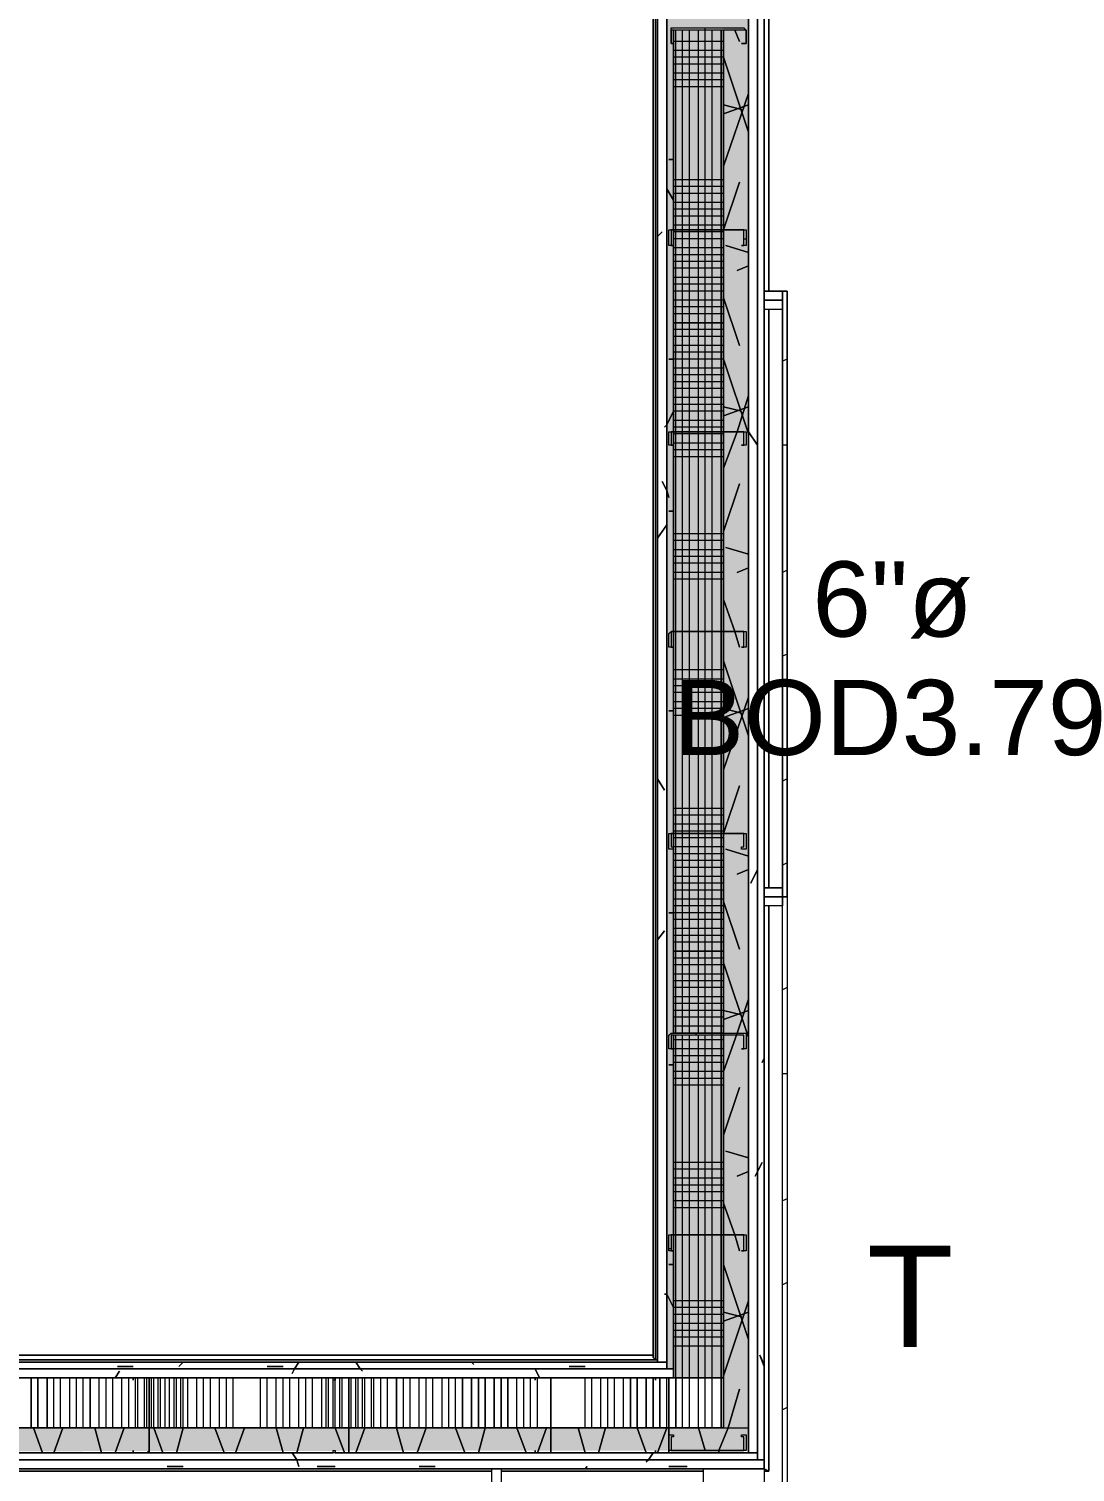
# Model space of a CAD drawing. Header units: metres. Extents: x -2 to 237, y -8 to 52.
# Drawn here: x 18.654 to 20.768, y 17.239 to 20.156 of the extents above; entities that cross this region are included whole.
import ezdxf

# ---------------------------------------------------------------- set-up
doc = ezdxf.new("R2010")
doc.units = ezdxf.units.M
doc.layers.add('PDF2_Geometry', color=7, linetype='Continuous', lineweight=0, true_color=0xaaaaaa)
doc.layers.add('PDF2_Solid Fills', color=7, linetype='Continuous', lineweight=0, true_color=0xffffff)
doc.layers.add('PDF2_Text', color=7, linetype='Continuous', lineweight=0)
doc.styles.add('PDF Helvetica', font='')
doc.styles.get('PDF Helvetica').set_extended_font_data('Helvetica')

msp = doc.modelspace()

# ---------------------------------------------------------------- hatches: boundary and pattern name
at = {"layer": 'PDF2_Solid Fills', "lineweight": 0, "transparency": 33554559}
for points in [[(20.0985, 21.5525), (20.0572, 21.5479), (20.0572, 20.5664), (20.0939, 20.5664), (20.0893, 20.4931), (20.0893, 20.5573), (20.0572, 20.5573), (20.0572, 17.3286), (20.1076, 17.3286), (20.1076, 21.8002), (20.0572, 21.8002), (20.0572, 21.6534), (20.0618, 21.6534), (20.0618, 21.5571), (20.0893, 21.5571), (20.0893, 21.6259), (20.0939, 21.6259), (20.0939, 21.5525)], [(20.0985, 21.5525), (20.0572, 21.5479), (20.0572, 20.5664), (20.0939, 20.5664), (20.0893, 20.4931), (20.0893, 20.5573), (20.0572, 20.5573), (20.0572, 17.3286), (20.1076, 17.3286), (20.1076, 21.8002), (20.0572, 21.8002), (20.0572, 21.5571), (20.0893, 21.5571), (20.0893, 21.6259), (20.0939, 21.6259), (20.0939, 21.5525)], [(19.9471, 21.6625), (19.9471, 21.6809), (19.9425, 21.6809), (19.9425, 17.4478), (19.9563, 17.4478), (19.9563, 21.6809), (19.9517, 21.6809)], [(19.3004, 17.2827), (20.1076, 17.2827), (20.1076, 17.3285), (16.1405, 17.3285), (16.1405, 17.2781)], [(19.6766, 17.2827), (20.1076, 17.2827), (20.1076, 17.3285), (16.1405, 17.3285), (16.1405, 17.2781)]]:
    msp.add_hatch(color=256, dxfattribs=at).paths.add_polyline_path(points)
h = msp.add_hatch(color=256, dxfattribs=at)
h.paths.add_polyline_path([(20.0572, 21.5571), (20.0572, 21.6947), (19.9563, 21.6947), (19.9563, 20.5802), (20.0572, 20.5802), (20.0572, 21.5479), (19.9609, 21.5525), (20.0205, 21.5571)])
h.paths.add_polyline_path([(20.0572, 18.122), (19.9563, 18.122), (19.9563, 17.4295), (20.0572, 17.4295)])
h.paths.add_polyline_path([(20.0572, 20.1537), (19.9563, 20.1537), (19.9563, 18.1266), (20.0572, 18.1266)])
h.paths.add_polyline_path([(20.0572, 20.5756), (19.9563, 20.5756), (19.9563, 20.1583), (20.0572, 20.1583), (20.0572, 20.5573), (20.0251, 20.5573), (20.0251, 20.5664), (20.0572, 20.5664)])
h = msp.add_hatch(color=256, dxfattribs=at)
h.paths.add_polyline_path([(20.0572, 21.5571), (20.0572, 21.6947), (19.9563, 21.6947), (19.9563, 20.5802), (20.0572, 20.5802), (20.0572, 21.5525), (20.0205, 21.5571)])
h.paths.add_polyline_path([(20.0572, 18.122), (19.9563, 18.122), (19.9563, 17.4295), (20.0572, 17.4295)])
h.paths.add_polyline_path([(20.0572, 20.1537), (19.9563, 20.1537), (19.9563, 18.1266), (20.0572, 18.1266)])
h.paths.add_polyline_path([(20.0572, 20.5756), (19.9563, 20.5756), (19.9563, 20.1583), (20.0572, 20.1583), (20.0572, 20.5573), (20.0251, 20.5573), (20.0251, 20.5664), (20.0572, 20.5664)])

# ---------------------------------------------------------------- linework, layer by layer
at = {"layer": 'PDF2_Geometry', "lineweight": 0}
for points in [[(16.1084, 17.4616), (16.1084, 17.246), (20.1397, 17.246), (20.1397, 17.4616), (20.1397, 21.6625), (20.1397, 21.8782), (16.1084, 21.8782), (16.1084, 21.6625)], [(20.1259, 17.2643), (20.1259, 17.2781), (20.1259, 17.4616), (20.1259, 21.6625), (20.1259, 21.846), (20.1259, 21.8644), (16.1222, 21.8644), (16.1222, 21.846), (16.1222, 21.6625), (16.1222, 17.4616), (16.1222, 17.2781), (16.1222, 17.2643)], [(20.1397, 17.2643), (20.1397, 21.8644), (20.1259, 21.8644), (20.1259, 17.2643)], [(20.1259, 17.2781), (20.1259, 21.846), (20.1076, 21.846), (20.1076, 17.2781)], [(19.9425, 17.4478), (19.9425, 17.4616), (19.9425, 21.6625), (19.9425, 21.6809), (16.3056, 21.6809), (16.3056, 21.6625), (16.3056, 17.4616), (16.3056, 17.4478)], [(16.324, 21.6625), (19.9242, 21.6625), (19.9242, 17.4616), (16.324, 17.4616)], [(16.3286, 17.4662), (19.9196, 17.4662), (16.3286, 17.4662), (16.3286, 21.6625)], [(19.9242, 21.6625), (19.9242, 17.4616), (19.9425, 17.4616), (19.9425, 21.6625)], [(20.1397, 20.5756), (20.1397, 19.6262), (20.1765, 19.6262), (20.1765, 19.6079), (20.1765, 19.6262), (20.1397, 19.6262), (20.1397, 20.5756), (20.1489, 20.5756), (20.1489, 19.6262), (20.1489, 20.5756)], [(19.9517, 20.1537), (19.9517, 20.1583), (20.0985, 20.1583), (20.1031, 20.1537), (20.1031, 20.1262), (20.0939, 20.1262), (20.1031, 20.1262), (20.1031, 20.1537), (20.0985, 20.1537), (19.9517, 20.1537), (19.9517, 20.1262)], [(20.0526, 20.1537), (20.0526, 19.7501), (20.0526, 19.3419), (20.0526, 18.9383), (20.0526, 18.5301), (20.0526, 18.1266), (20.0526, 17.7184), (20.0526, 17.4294), (20.0526, 17.7184), (20.0526, 18.1266), (20.0526, 18.5301), (20.0526, 18.9383), (20.0526, 19.3419), (20.0526, 19.7501)], [(19.9563, 20.1262), (19.9517, 20.1262)], [(19.9471, 19.7501), (19.9517, 19.7501), (20.0985, 19.7501), (20.1031, 19.7501), (20.1031, 19.718), (20.0939, 19.718), (20.0985, 19.718), (20.0985, 19.7501), (19.9517, 19.7501), (19.9517, 19.718), (19.9563, 19.718), (19.9471, 19.718)], [(20.1489, 18.4201), (20.1489, 19.5896)], [(19.9563, 19.5621), (20.0572, 19.5621)], [(19.9471, 19.3419), (19.9517, 19.3419), (20.0985, 19.3419), (20.1031, 19.3419), (20.1031, 19.3144), (20.0939, 19.3144), (20.0985, 19.3144), (20.0985, 19.3419), (19.9517, 19.3419), (19.9517, 19.3144), (19.9563, 19.3144), (19.9471, 19.3144)], [(19.9471, 18.9337), (19.9517, 18.9383), (20.0985, 18.9383), (20.1031, 18.9383), (20.1031, 18.9337), (20.1031, 18.9062), (20.0939, 18.9062), (20.0985, 18.9062), (20.0985, 18.9337), (20.0985, 18.9383), (19.9517, 18.9383), (19.9517, 18.9337), (19.9517, 18.9062), (19.9563, 18.9062), (19.9471, 18.9062)], [(19.9471, 18.5301), (19.9517, 18.5301), (20.0985, 18.5301), (20.1031, 18.5301), (20.1031, 18.4981), (20.0939, 18.4981), (20.0939, 18.5026), (20.0985, 18.5026), (20.0985, 18.5301), (19.9517, 18.5301), (19.9517, 18.5026), (19.9563, 18.5026), (19.9563, 18.4981), (19.9471, 18.4981)], [(20.1856, 17.191), (20.1765, 17.191), (20.1765, 18.4018), (20.1856, 18.4018)], [(19.9563, 18.2917), (20.0572, 18.2917)], [(19.9471, 18.122), (19.9517, 18.1266), (20.0985, 18.1266), (20.1031, 18.1266), (20.1031, 18.122), (20.1031, 18.0944), (20.0939, 18.0944), (20.0985, 18.0944), (20.0985, 18.122), (19.9517, 18.122), (19.9517, 18.0944), (19.9563, 18.0944), (19.9471, 18.0944)], [(19.9471, 17.7184), (19.9517, 17.7184), (20.0985, 17.7184), (20.1031, 17.7184), (20.1031, 17.6863), (20.0939, 17.6863), (20.0985, 17.6863), (20.0985, 17.7184), (19.9517, 17.7184), (19.9517, 17.6863), (19.9563, 17.6863), (19.9471, 17.6863)], [(16.2919, 17.4294), (19.9563, 17.4294), (19.9563, 17.4478), (16.2919, 17.4478)], [(19.9425, 17.4616), (16.3056, 17.4616), (16.3056, 17.4478), (19.9425, 17.4478)], [(16.3423, 17.4616), (19.8875, 17.4616)], [(18.6584, 17.4294), (18.6584, 17.3285)], [(18.6721, 17.4294), (18.6721, 17.3285)], [(18.6905, 17.4294), (18.6905, 17.3285)], [(18.7776, 17.4294), (18.7776, 17.3285)], [(18.8648, 17.4248), (18.8648, 17.4294)], [(18.8923, 17.4294), (18.8969, 17.4294), (18.8969, 17.2827), (18.8969, 17.2781), (18.8923, 17.2781), (18.8648, 17.2781), (18.8648, 17.2827), (18.8648, 17.2781), (18.8923, 17.2781), (18.8969, 17.2827), (18.8969, 17.4294), (18.8923, 17.4294), (18.8648, 17.4294)], [(19.3004, 17.4294), (19.3004, 17.2827), (19.3004, 17.2781), (19.2683, 17.2781), (19.2683, 17.2827), (19.2729, 17.2827), (19.2729, 17.2781), (19.3004, 17.2781), (19.3004, 17.2827), (19.3004, 17.4294), (19.2729, 17.4294), (19.2729, 17.4248), (19.2683, 17.4248), (19.2683, 17.4294)], [(19.3968, 17.4294), (19.3968, 17.3285)], [(19.5298, 17.4294), (19.5298, 17.3285)], [(19.5481, 17.4294), (19.5481, 17.3285)], [(19.5619, 17.4294), (19.5619, 17.3285)], [(19.5756, 17.4294), (19.5756, 17.3285)], [(19.594, 17.4294), (19.594, 17.3285)], [(19.6077, 17.4294), (19.6077, 17.3285)], [(19.6215, 17.4294), (19.6215, 17.3285)], [(19.6766, 17.4248), (19.6766, 17.4294)], [(19.704, 17.4294), (19.7086, 17.4294), (19.7086, 17.2827), (19.7086, 17.2781), (19.704, 17.2781), (19.6766, 17.2781), (19.6766, 17.2827), (19.6766, 17.2781), (19.704, 17.2781), (19.7086, 17.2781), (19.7086, 17.2827), (19.7086, 17.4294), (19.704, 17.4294), (19.6766, 17.4294)], [(19.8691, 17.4294), (19.8691, 17.3285)], [(19.8829, 17.4294), (19.8829, 17.3285)], [(19.9013, 17.4294), (19.9013, 17.3285)], [(19.9151, 17.4294), (19.9151, 17.3285)], [(19.9196, 17.4248), (19.9196, 17.4294)], [(19.9471, 17.4294), (19.9471, 17.2827), (19.9471, 17.2781), (19.9196, 17.2781), (19.9196, 17.2827), (19.9196, 17.2781), (19.9471, 17.2781), (19.9471, 17.2827), (19.9471, 17.4294), (19.9196, 17.4294)], [(19.9288, 17.4294), (19.9288, 17.3285)], [(19.9609, 17.4294), (19.9609, 17.3285)], [(20.0526, 17.4294), (20.0526, 17.3285)], [(20.1031, 17.2827), (20.0985, 17.2827), (19.9517, 17.2827), (19.9471, 17.2827), (19.9471, 17.3148), (19.9563, 17.3148), (19.9563, 17.3102), (19.9517, 17.3102), (19.9517, 17.2827), (20.0985, 17.2827), (20.0985, 17.3102), (20.0939, 17.3102), (20.0939, 17.3148), (20.1031, 17.3148)], [(18.4887, 17.2781), (18.8648, 17.2781)], [(18.8923, 17.2781), (19.2683, 17.2781)], [(19.3004, 17.2781), (19.6766, 17.2781)], [(19.704, 17.2781), (19.9196, 17.2781)], [(16.1084, 17.246), (20.1397, 17.246), (20.1397, 17.2643), (16.1084, 17.2643)], [(16.6496, 17.2414), (19.5894, 17.2414)], [(19.5894, 13.4807), (19.5894, 17.246), (19.6077, 17.246), (19.6077, 13.4807)], [(19.6077, 17.2414), (20.0159, 17.2414)]]:
    msp.add_lwpolyline(points, close=True, dxfattribs=at)
for points in [[(20.1397, 17.246), (20.1397, 21.8782), (20.1397, 17.246)], [(16.1222, 17.2643), (20.1259, 17.2643), (20.1259, 17.2781), (19.9471, 17.2781), (20.1076, 17.2781), (20.1076, 17.3285), (20.1076, 17.4616), (20.1076, 21.6625), (20.1076, 21.8002), (20.1076, 21.846), (16.1405, 21.846)], [(20.0572, 20.1537), (20.0572, 19.7501), (20.0572, 19.3419), (20.0572, 18.9383), (20.0572, 18.5301), (20.0572, 18.1266), (20.0572, 17.7184), (20.0572, 17.3285), (20.1076, 17.3285), (20.1076, 21.8002), (20.0572, 21.8002), (20.0572, 21.6534), (20.0572, 21.5571)], [(19.9563, 18.122), (19.9563, 17.7184), (19.9563, 17.4616), (19.9563, 17.4478), (19.9563, 17.4294), (16.2919, 17.4294), (16.2919, 17.4478), (16.2919, 17.4616), (16.2919, 21.6625), (16.2919, 21.6809), (16.2919, 21.6947)], [(19.9425, 21.6809), (19.9425, 17.4478), (19.9563, 17.4478), (19.9563, 17.7184), (19.9563, 18.122), (19.9563, 17.7184), (19.9563, 17.4294), (20.0572, 17.4294), (20.0572, 17.7184), (20.0572, 18.1266), (20.0572, 18.5301), (20.0572, 18.9383), (20.0572, 19.3419), (20.0572, 19.7501), (20.0572, 20.1537), (20.0572, 19.7501), (20.0572, 19.3419), (20.0572, 18.9383), (20.0572, 18.5301), (20.0572, 18.1266), (20.0572, 17.7184), (20.0572, 17.4616), (20.0572, 17.4294), (20.0572, 17.3285), (19.9471, 17.3285), (19.7086, 17.3285), (19.3004, 17.3285), (18.8969, 17.3285), (18.4887, 17.3285)], [(16.324, 17.4616), (19.9242, 17.4616), (16.324, 17.4616), (19.9242, 17.4616), (19.9242, 21.6625), (16.324, 21.6625), (19.9242, 21.6625), (16.324, 21.6625)], [(19.9242, 21.6625), (19.9242, 17.4616), (19.9242, 21.6625)], [(20.1397, 17.4616), (20.1397, 21.6625)], [(19.9151, 20.5756), (19.9151, 17.4753), (19.9151, 17.4708), (19.9196, 17.4662), (19.9242, 17.4662), (19.9242, 17.4616), (19.9242, 20.5756), (19.9242, 17.4662), (16.324, 17.4662), (19.9242, 17.4662), (19.9242, 20.5756)], [(19.9242, 20.5756), (19.9151, 20.5756), (19.9151, 17.4753), (16.3332, 17.4753)], [(16.3332, 17.4753), (19.9151, 17.4753), (19.9151, 20.5756), (19.9151, 17.4753), (19.9151, 17.4708), (19.9196, 17.4662), (19.9242, 17.4662), (19.9242, 17.4616), (19.9242, 20.5756), (19.9242, 17.4616), (19.9242, 17.4662), (19.9196, 17.4662), (19.9151, 17.4708), (19.9151, 17.4753), (16.3332, 17.4753)], [(16.3332, 17.4753), (19.9151, 17.4753), (19.9151, 17.4708), (19.9196, 17.4662), (19.9242, 17.4662), (19.9242, 17.4616), (19.9242, 20.5756)], [(19.9196, 20.5756), (19.9196, 17.4662), (19.9196, 20.5756)], [(20.0572, 18.1266), (19.9563, 18.1266), (19.9563, 18.5301), (19.9563, 18.9383), (19.9563, 19.3419), (19.9563, 19.7501), (19.9563, 20.1537), (19.9563, 19.7501), (19.9563, 19.3419), (19.9563, 18.9383), (19.9563, 18.5301), (19.9563, 18.1266), (19.9563, 18.5301), (19.9563, 18.9383), (19.9563, 19.3419), (19.9563, 19.7501), (19.9563, 20.1537)], [(20.0572, 20.1307), (19.9563, 20.1307)], [(19.9609, 18.1266), (19.9609, 18.5301), (19.9609, 18.9383), (19.9609, 19.3419), (19.9609, 19.7501), (19.9609, 20.1537)], [(19.9746, 18.1266), (19.9746, 18.5301), (19.9746, 18.9383), (19.9746, 19.3419), (19.9746, 19.7501), (19.9746, 20.1537)], [(19.9884, 18.1266), (19.9884, 18.5301), (19.9884, 18.9383), (19.9884, 19.3419), (19.9884, 19.7501), (19.9884, 20.1537)], [(20.0068, 18.1266), (20.0068, 18.5301), (20.0068, 18.9383), (20.0068, 19.3419), (20.0068, 19.7501), (20.0068, 20.1537)], [(20.0205, 18.1266), (20.0205, 18.5301), (20.0205, 18.9383), (20.0205, 19.3419), (20.0205, 19.7501), (20.0205, 20.1537)], [(20.0342, 17.3285), (20.0342, 17.4294), (20.0342, 17.7184), (20.0342, 18.1266), (20.0342, 18.5301), (20.0342, 18.9383), (20.0342, 19.3419), (20.0342, 19.7501), (20.0342, 20.1537)], [(20.0572, 20.1124), (19.9563, 20.1124)], [(20.0572, 20.0987), (19.9563, 20.0987)], [(20.0572, 20.0849), (19.9563, 20.0849)], [(20.0572, 20.0665), (19.9563, 20.0665)], [(20.0572, 20.0528), (19.9563, 20.0528)], [(20.0572, 20.039), (19.9563, 20.039)], [(20.0572, 19.851), (19.9563, 19.851)], [(20.0572, 19.8373), (19.9563, 19.8373)], [(20.0572, 19.8235), (19.9563, 19.8235)], [(20.0572, 19.8051), (19.9563, 19.8051)], [(20.0572, 19.7913), (19.9563, 19.7913)], [(20.0572, 19.7776), (19.9563, 19.7776)], [(20.0572, 19.7593), (19.9563, 19.7593)], [(20.0572, 19.7455), (19.9563, 19.7455)], [(20.0572, 19.7317), (19.9563, 19.7317)], [(20.0572, 19.7134), (19.9563, 19.7134)], [(20.0572, 19.6996), (19.9563, 19.6996)], [(20.0572, 19.6859), (19.9563, 19.6859)], [(20.0572, 19.6722), (19.9563, 19.6722)], [(20.0572, 19.6538), (19.9563, 19.6538)], [(20.0572, 19.64), (19.9563, 19.64)], [(20.0572, 19.6262), (19.9563, 19.6262)], [(20.0572, 19.6079), (19.9563, 19.6079)], [(20.1856, 18.4018), (20.1765, 18.4018), (20.1765, 19.6262), (20.1856, 19.6262), (20.1856, 18.4018), (20.1856, 19.6262), (20.1765, 19.6262), (20.1765, 18.4018), (20.1397, 18.4018), (20.1765, 18.4018), (20.1765, 18.3834), (20.1397, 18.3834), (20.1397, 17.246), (20.1397, 13.4807)], [(20.1397, 19.5896), (20.1397, 18.4201), (20.1765, 18.4201), (20.1765, 18.4018), (20.1765, 18.4201), (20.1397, 18.4201), (20.1397, 19.5896), (20.1765, 19.5896), (20.1765, 19.6079), (20.1397, 19.6079), (20.1765, 19.6079)], [(20.0572, 19.5942), (19.9563, 19.5942)], [(20.0572, 19.5804), (19.9563, 19.5804)], [(20.0572, 19.5483), (19.9563, 19.5483)], [(20.0572, 19.5345), (19.9563, 19.5345)], [(20.0572, 19.5162), (19.9563, 19.5162)], [(20.0572, 19.5025), (19.9563, 19.5025)], [(20.0572, 19.4887), (19.9563, 19.4887)], [(20.1856, 19.4887), (20.1765, 19.4841)], [(20.0572, 19.4703), (19.9563, 19.4703)], [(20.0572, 19.4565), (19.9563, 19.4565)], [(20.0572, 19.4428), (19.9563, 19.4428)], [(20.0572, 19.4291), (19.9563, 19.4291)], [(20.0572, 19.4107), (19.9563, 19.4107)], [(20.0572, 19.397), (19.9563, 19.397)], [(20.0572, 19.3832), (19.9563, 19.3832)], [(20.0572, 19.3648), (19.9563, 19.3648)], [(20.0572, 19.3511), (19.9563, 19.3511)], [(20.0572, 19.3374), (19.9563, 19.3374)], [(20.0572, 19.319), (19.9563, 19.319)], [(20.1856, 19.3144), (20.1765, 19.3144)], [(20.0572, 19.3052), (19.9563, 19.3052)], [(20.0572, 19.2914), (19.9563, 19.2914)], [(20.0572, 19.1355), (19.9563, 19.1355)], [(20.0572, 19.1218), (19.9563, 19.1218)], [(20.0572, 19.1034), (19.9563, 19.1034)], [(20.0572, 19.0897), (19.9563, 19.0897)], [(20.0572, 19.0759), (19.9563, 19.0759)], [(20.0572, 19.0576), (19.9563, 19.0576)], [(20.1856, 19.0622), (20.1765, 19.0576)], [(20.0572, 19.0438), (19.9563, 19.0438)], [(20.1856, 18.8925), (20.1765, 18.8879)], [(20.0572, 18.8603), (19.9563, 18.8603)], [(20.0572, 18.842), (19.9563, 18.842)], [(20.0572, 18.8283), (19.9563, 18.8283)], [(20.0572, 18.8145), (19.9563, 18.8145)], [(20.0572, 18.7961), (19.9563, 18.7961)], [(20.0572, 18.7824), (19.9563, 18.7824)], [(20.0572, 18.7686), (19.9563, 18.7686)], [(20.1856, 18.6402), (20.1765, 18.6356)], [(20.0572, 18.5806), (19.9563, 18.5806)], [(20.0572, 18.5669), (19.9563, 18.5669)], [(20.0572, 18.5485), (19.9563, 18.5485)], [(20.0572, 18.5347), (19.9563, 18.5347)], [(20.0572, 18.5209), (19.9563, 18.5209)], [(20.0572, 18.5026), (19.9563, 18.5026)], [(20.0572, 18.4889), (19.9563, 18.4889)], [(20.0572, 18.4751), (19.9563, 18.4751)], [(20.1856, 18.4705), (20.1765, 18.4659)], [(20.0572, 18.4614), (19.9563, 18.4614)], [(20.0572, 18.443), (19.9563, 18.443)], [(20.0572, 18.4292), (19.9563, 18.4292)], [(20.0572, 18.4155), (19.9563, 18.4155)], [(16.1084, 13.4807), (16.1084, 17.246), (20.1397, 17.246), (20.1489, 17.2414), (20.1397, 17.2414), (20.1489, 17.2414), (20.1489, 18.3834), (20.1489, 17.2414), (20.1397, 17.246), (20.1397, 17.2643), (20.1397, 17.4616), (20.1397, 17.2643)], [(20.0572, 18.3972), (19.9563, 18.3972)], [(20.0572, 18.3834), (19.9563, 18.3834)], [(20.1397, 17.246), (20.1397, 18.3834)], [(20.0572, 18.3696), (19.9563, 18.3696)], [(20.0572, 18.3558), (19.9563, 18.3558)], [(20.0572, 18.3375), (19.9563, 18.3375)], [(20.0572, 18.3238), (19.9563, 18.3238)], [(20.0572, 18.31), (19.9563, 18.31)], [(20.0572, 18.2779), (19.9563, 18.2779)], [(20.0572, 18.2641), (19.9563, 18.2641)], [(20.0572, 18.2458), (19.9563, 18.2458)], [(20.0572, 18.2321), (19.9563, 18.2321)], [(20.0572, 18.2183), (19.9563, 18.2183)], [(20.1856, 18.2183), (20.1765, 18.2137)], [(20.0572, 18.1999), (19.9563, 18.1999)], [(20.0572, 18.1862), (19.9563, 18.1862)], [(20.0572, 18.1724), (19.9563, 18.1724)], [(20.0572, 18.1587), (19.9563, 18.1587)], [(20.0572, 18.1403), (19.9563, 18.1403)], [(19.9609, 17.4294), (19.9609, 17.7184), (19.9609, 18.122)], [(19.9746, 17.3285), (19.9746, 17.4294), (19.9746, 17.7184), (19.9746, 18.122)], [(19.9884, 17.3285), (19.9884, 17.4294), (19.9884, 17.7184), (19.9884, 18.122)], [(20.0068, 17.3285), (20.0068, 17.4294), (20.0068, 17.7184), (20.0068, 18.122)], [(20.0205, 17.3285), (20.0205, 17.4294), (20.0205, 17.7184), (20.0205, 18.122)], [(20.0572, 18.1128), (19.9563, 18.1128)], [(20.0572, 18.0944), (19.9563, 18.0944)], [(20.0572, 18.0807), (19.9563, 18.0807)], [(20.0572, 18.067), (19.9563, 18.067)], [(20.0572, 18.0486), (19.9563, 18.0486)], [(20.0572, 18.0348), (19.9563, 18.0348)], [(20.1856, 18.044), (20.1765, 18.044)], [(20.0572, 18.0211), (19.9563, 18.0211)], [(20.0572, 17.8651), (19.9563, 17.8651)], [(20.0572, 17.8514), (19.9563, 17.8514)], [(20.0572, 17.833), (19.9563, 17.833)], [(20.0572, 17.8193), (19.9563, 17.8193)], [(20.0572, 17.8055), (19.9563, 17.8055)], [(20.0572, 17.7872), (19.9563, 17.7872)], [(20.0572, 17.7734), (19.9563, 17.7734)], [(20.1856, 17.7918), (20.1765, 17.7872)], [(20.1856, 17.6221), (20.1765, 17.6175)], [(20.0572, 17.5854), (19.9563, 17.5854)], [(20.0572, 17.5716), (19.9563, 17.5716)], [(20.0572, 17.5579), (19.9563, 17.5579)], [(20.0572, 17.5395), (19.9563, 17.5395)], [(20.0572, 17.5257), (19.9563, 17.5257)], [(20.0572, 17.512), (19.9563, 17.512)], [(20.0572, 17.4936), (19.9563, 17.4936)], [(19.9242, 17.4616), (16.324, 17.4616), (19.9242, 17.4616)], [(18.0851, 17.3285), (18.4887, 17.3285), (18.8969, 17.3285), (19.3004, 17.3285), (19.7086, 17.3285), (19.9471, 17.3285), (20.0572, 17.3285), (20.0572, 17.4294), (16.191, 17.4294), (16.191, 17.3285), (16.457, 17.3285), (16.8652, 17.3285), (17.2687, 17.3285), (17.6769, 17.3285), (18.0805, 17.3285), (17.6769, 17.3285), (17.2687, 17.3285), (16.8652, 17.3285), (16.457, 17.3285), (16.1405, 17.3285), (16.1405, 17.2781)], [(18.7043, 17.3285), (18.7043, 17.4294)], [(18.718, 17.3285), (18.718, 17.4294)], [(18.7364, 17.3285), (18.7364, 17.4294)], [(18.7501, 17.3285), (18.7501, 17.4294)], [(18.7638, 17.3285), (18.7638, 17.4294)], [(18.796, 17.3285), (18.796, 17.4294)], [(18.8098, 17.3285), (18.8098, 17.4294)], [(18.8235, 17.3285), (18.8235, 17.4294)], [(18.8418, 17.3285), (18.8418, 17.4294)], [(18.8556, 17.3285), (18.8556, 17.4294)], [(18.8693, 17.3285), (18.8693, 17.4294)], [(18.8739, 17.3285), (18.8739, 17.4294)], [(18.8877, 17.3285), (18.8877, 17.4294)], [(18.8923, 17.3285), (18.8923, 17.4294)], [(18.9015, 17.3285), (18.9015, 17.4294)], [(18.9061, 17.3285), (18.9061, 17.4294)], [(18.9152, 17.3285), (18.9152, 17.4294)], [(18.9198, 17.3285), (18.9198, 17.4294)], [(18.9289, 17.3285), (18.9289, 17.4294)], [(18.9381, 17.3285), (18.9381, 17.4294)], [(18.9473, 17.3285), (18.9473, 17.4294)], [(18.9519, 17.3285), (18.9519, 17.4294)], [(18.9611, 17.3285), (18.9611, 17.4294)], [(18.9657, 17.3285), (18.9657, 17.4294)], [(18.9749, 17.3285), (18.9749, 17.4294)], [(18.9932, 17.3285), (18.9932, 17.4294)], [(19.0069, 17.3285), (19.0069, 17.4294)], [(19.0207, 17.3285), (19.0207, 17.4294)], [(19.039, 17.3285), (19.039, 17.4294)], [(19.0528, 17.3285), (19.0528, 17.4294)], [(19.0666, 17.3285), (19.0666, 17.4294)], [(19.1216, 17.3285), (19.1216, 17.4294)], [(19.1354, 17.3285), (19.1354, 17.4294)], [(19.1537, 17.3285), (19.1537, 17.4294)], [(19.1675, 17.3285), (19.1675, 17.4294)], [(19.1812, 17.3285), (19.1812, 17.4294)], [(19.1995, 17.3285), (19.1995, 17.4294)], [(19.2133, 17.3285), (19.2133, 17.4294)], [(19.2271, 17.3285), (19.2271, 17.4294)], [(19.2455, 17.3285), (19.2455, 17.4294)], [(19.2546, 17.3285), (19.2546, 17.4294)], [(19.2592, 17.3285), (19.2592, 17.4294)], [(19.2683, 17.3285), (19.2683, 17.4294)], [(19.2729, 17.3285), (19.2729, 17.4294)], [(19.2821, 17.3285), (19.2821, 17.4294)], [(19.2867, 17.3285), (19.2867, 17.4294)], [(19.3004, 17.3285), (19.3004, 17.4294)], [(19.305, 17.3285), (19.305, 17.4294)], [(19.3142, 17.3285), (19.3142, 17.4294)], [(19.3188, 17.3285), (19.3188, 17.4294)], [(19.328, 17.3285), (19.328, 17.4294)], [(19.3326, 17.3285), (19.3326, 17.4294)], [(19.3463, 17.3285), (19.3463, 17.4294)], [(19.3509, 17.3285), (19.3509, 17.4294)], [(19.3647, 17.3285), (19.3647, 17.4294)], [(19.3784, 17.3285), (19.3784, 17.4294)], [(19.4106, 17.3285), (19.4106, 17.4294)], [(19.4243, 17.3285), (19.4243, 17.4294)], [(19.4426, 17.3285), (19.4426, 17.4294)], [(19.4564, 17.3285), (19.4564, 17.4294)], [(19.4701, 17.3285), (19.4701, 17.4294)], [(19.4885, 17.3285), (19.4885, 17.4294)], [(19.5023, 17.3285), (19.5023, 17.4294)], [(19.516, 17.3285), (19.516, 17.4294)], [(19.6399, 17.3285), (19.6399, 17.4294)], [(19.6536, 17.3285), (19.6536, 17.4294)], [(19.6674, 17.3285), (19.6674, 17.4294)], [(19.6811, 17.3285), (19.6811, 17.4294)], [(19.7774, 17.3285), (19.7774, 17.4294)], [(19.7912, 17.3285), (19.7912, 17.4294)], [(19.8096, 17.3285), (19.8096, 17.4294)], [(19.8233, 17.3285), (19.8233, 17.4294)], [(19.8371, 17.3285), (19.8371, 17.4294)], [(19.8554, 17.3285), (19.8554, 17.4294)], [(19.9425, 17.3285), (19.9425, 17.4294)], [(19.9471, 17.3285), (19.9471, 17.4294)], [(20.1856, 17.3698), (20.1765, 17.3652)], [(18.4887, 17.3285), (18.8969, 17.3285), (19.3004, 17.3285), (19.7086, 17.3285), (19.9471, 17.3285), (20.1076, 17.3285), (20.1076, 17.2781), (19.9471, 17.2781)], [(18.4887, 17.2781), (18.8648, 17.2781)], [(18.8923, 17.2781), (19.2683, 17.2781)], [(19.3004, 17.2781), (19.6766, 17.2781)], [(19.704, 17.2781), (19.9196, 17.2781)], [(20.1856, 12.1736), (20.1673, 12.1736), (20.1581, 12.1736), (20.1397, 12.1736), (20.1397, 13.4807), (20.1443, 13.4899), (20.1397, 13.4807), (16.1084, 13.4807), (16.1039, 13.4899), (16.1084, 13.4899), (16.1039, 13.4899), (16.1039, 13.1871), (16.1039, 13.4899), (16.1084, 13.4807), (16.2323, 13.4807), (16.6358, 13.4807), (16.2323, 13.4807), (16.2323, 17.246), (19.4747, 17.246), (16.2323, 17.246)], [(20.1397, 17.246), (16.1084, 17.246), (20.1397, 17.246)], [(20.0159, 17.246), (19.8875, 17.246), (20.0159, 17.246), (20.0159, 13.4807), (19.6077, 13.4807), (20.0159, 13.4807), (20.1397, 13.4807), (20.1397, 12.1736), (20.1765, 12.1736), (20.1765, 13.5587), (20.1856, 13.5587), (20.1856, 14.7877), (20.1765, 14.7877), (20.1765, 13.5587), (20.1856, 13.5587)]]:
    msp.add_lwpolyline(points, dxfattribs=at)
at = {"layer": 'PDF2_Geometry', "color": 254, "lineweight": 0, "true_color": 0xd2d2d2}
for points in [[(20.0205, 20.1537), (20.0205, 20.1583)], [(20.0985, 19.7317), (20.1031, 19.7317)], [(20.0022, 18.122), (20.0022, 18.1266)], [(19.9746, 17.7184), (19.9792, 17.7184)], [(19.9471, 17.6908), (19.9517, 17.6908)]]:
    msp.add_lwpolyline(points, dxfattribs=at)
at = {"layer": 'PDF2_Geometry', "color": 254, "lineweight": 0, "true_color": 0xdddddd}
for points in [[(20.0802, 20.1537), (20.0893, 20.1307)], [(20.0572, 20.0987), (20.1076, 19.9473)], [(20.1076, 20.0253), (20.0572, 19.8785)], [(20.0572, 20.0023), (20.0939, 19.9932)], [(20.1076, 20.0023), (20.0572, 19.984)], [(20.0893, 19.8464), (20.0572, 19.7501)], [(20.0618, 19.718), (20.1076, 19.7042)], [(20.1076, 19.6768), (20.0848, 19.6676)], [(20.0572, 19.6125), (20.0893, 19.5162)], [(20.0572, 19.4887), (20.1076, 19.3374)], [(20.1076, 19.4153), (20.0848, 19.3419), (20.0572, 19.2685), (20.0848, 19.3419)], [(20.0572, 19.3924), (20.0939, 19.3832)], [(20.1076, 19.3924), (20.0572, 19.374)], [(20.0893, 19.2365), (20.0572, 19.1401)], [(20.0618, 19.108), (20.1076, 19.0943)], [(20.1076, 19.0667), (20.0848, 19.0576)], [(20.0572, 19.0026), (20.0802, 18.9383), (20.0893, 18.9062), (20.0802, 18.9383)], [(20.0572, 18.8787), (20.1076, 18.7274)], [(20.1076, 18.8053), (20.0572, 18.6586)], [(20.0572, 18.7824), (20.0939, 18.7732)], [(20.1076, 18.7824), (20.0572, 18.764)], [(20.0893, 18.6264), (20.0572, 18.5301)], [(20.0618, 18.4981), (20.1076, 18.4843)], [(20.1076, 18.4568), (20.0848, 18.4476)], [(20.0572, 18.3926), (20.0893, 18.2963)], [(20.0572, 18.2687), (20.1076, 18.1174)], [(20.1076, 18.1953), (20.0848, 18.1266), (20.0572, 18.0486), (20.0848, 18.1266)], [(20.0572, 18.1724), (20.0939, 18.1633)], [(20.1076, 18.1724), (20.0572, 18.1541)], [(20.0893, 18.0165), (20.0572, 17.9202)], [(20.0618, 17.8881), (20.1076, 17.8743)], [(20.1076, 17.8468), (20.0848, 17.8376)], [(20.0572, 17.7826), (20.0802, 17.7184), (20.0893, 17.6863), (20.0802, 17.7184)], [(20.0572, 17.6588), (20.1076, 17.5074)], [(20.1076, 17.5854), (20.0572, 17.434)], [(20.0572, 17.5625), (20.0939, 17.5533)], [(20.1076, 17.5625), (20.0572, 17.5441)], [(20.0893, 17.4065), (20.0664, 17.3285), (20.048, 17.2827), (20.048, 17.2781), (20.048, 17.2827), (20.0664, 17.3285)], [(18.663, 17.3285), (18.6813, 17.2781)], [(18.7226, 17.3285), (18.7043, 17.2781)], [(18.7868, 17.3285), (18.8006, 17.2781)], [(18.8464, 17.3285), (18.8281, 17.2781)], [(18.9061, 17.3285), (18.9244, 17.2781)], [(18.9657, 17.3285), (18.9519, 17.2781)], [(19.0298, 17.3285), (19.0482, 17.2781)], [(19.0895, 17.3285), (19.0712, 17.2781)], [(19.1537, 17.3285), (19.1675, 17.2781)], [(19.2087, 17.3285), (19.1949, 17.2781)], [(19.2729, 17.3285), (19.2913, 17.2781)], [(19.3326, 17.3285), (19.3142, 17.2781)], [(19.3968, 17.3285), (19.4106, 17.2781)], [(19.4564, 17.3285), (19.438, 17.2781)], [(19.516, 17.3285), (19.5344, 17.2781)], [(19.5756, 17.3285), (19.5619, 17.2781)], [(19.6399, 17.3285), (19.6582, 17.2781)], [(19.6994, 17.3285), (19.6811, 17.2781)], [(19.7637, 17.3285), (19.7774, 17.2781)], [(19.8187, 17.3285), (19.805, 17.2781)], [(19.8829, 17.3285), (19.9013, 17.2781)], [(19.9425, 17.3285), (19.9242, 17.2781)], [(20.0068, 17.3285), (20.0205, 17.2827)]]:
    msp.add_lwpolyline(points, close=True, dxfattribs=at)
at = {"layer": 'PDF2_Geometry', "color": 254, "lineweight": 0, "true_color": 0xeaeaea}
for points in [[(19.9563, 19.8922), (19.9471, 19.8922)], [(19.9425, 19.8327), (19.9563, 19.8097)], [(19.9242, 19.7363), (19.9334, 19.7455)], [(19.9563, 19.4887), (19.9471, 19.4887)], [(19.9425, 19.3557), (19.9563, 19.3832), (19.9425, 19.3557), (19.938, 19.3511)], [(20.1076, 19.3419), (20.1259, 19.3144)], [(19.9425, 19.2227), (19.9471, 19.2089), (19.9425, 19.2227), (19.9334, 19.241)], [(19.9563, 19.1814), (19.9471, 19.1814)], [(19.9242, 19.1264), (19.9425, 19.1539)], [(19.9563, 18.7778), (19.9471, 18.7778)], [(19.9242, 18.6402), (19.938, 18.6173)], [(20.1122, 18.4292), (20.1259, 18.4568), (20.1259, 18.4614), (20.1259, 18.4568)], [(19.9563, 18.3696), (19.9471, 18.3696)], [(19.9242, 18.3146), (19.938, 18.333)], [(19.9563, 18.0624), (19.9471, 18.0624)], [(20.1351, 18.067), (20.1397, 18.0761)], [(20.1214, 17.8376), (20.1259, 17.8468), (20.1351, 17.8651), (20.1259, 17.8468)], [(19.9563, 17.6588), (19.9471, 17.6588)], [(19.9425, 17.5991), (19.9563, 17.5716), (19.9425, 17.5991), (19.938, 17.5991)], [(18.8281, 17.4294), (18.8372, 17.4432)], [(18.8648, 17.4524), (18.8327, 17.4524)], [(18.9565, 17.4524), (18.9657, 17.4616)], [(19.1675, 17.4524), (19.1354, 17.4524)], [(19.1858, 17.4386), (19.1904, 17.4478), (19.1995, 17.4616), (19.1904, 17.4478)], [(19.3234, 17.4478), (19.328, 17.4432), (19.3234, 17.4478), (19.3142, 17.4616)], [(19.5481, 17.4616), (19.5527, 17.457)], [(19.6766, 17.4478), (19.6857, 17.4294)], [(19.7774, 17.4524), (19.7453, 17.4524)], [(19.1858, 17.2781), (19.1949, 17.2643), (19.1995, 17.2505), (19.1949, 17.2643)], [(19.9059, 17.2643), (19.9151, 17.2781), (19.9059, 17.2643), (19.9013, 17.2597)], [(18.9657, 17.2505), (18.9335, 17.2505)], [(19.2729, 17.2505), (19.2363, 17.2505)], [(19.4747, 17.2505), (19.4426, 17.2505)], [(19.7774, 17.246), (19.782, 17.2505)], [(19.9838, 17.2505), (19.9471, 17.2505)]]:
    msp.add_lwpolyline(points, close=True, dxfattribs=at)
msp.add_lwpolyline([(20.1397, 17.4524), (20.1305, 17.4753), (20.1397, 17.457)], dxfattribs=at)

# ---------------------------------------------------------------- texts
at = {"layer": 'PDF2_Text', "lineweight": 0, "attachment_point": 4, "style": 'PDF Helvetica'}
for s, insert, char_height in [('6"ø', (20.2369, 19.0017), 0.15205), ('BOD3.79', (19.9571, 18.7632), 0.15205), ('T', (20.347, 17.5946), 0.2049)]:
    msp.add_mtext(s, dxfattribs=dict(at, insert=insert, char_height=char_height))

doc.saveas('drawing.dxf')
